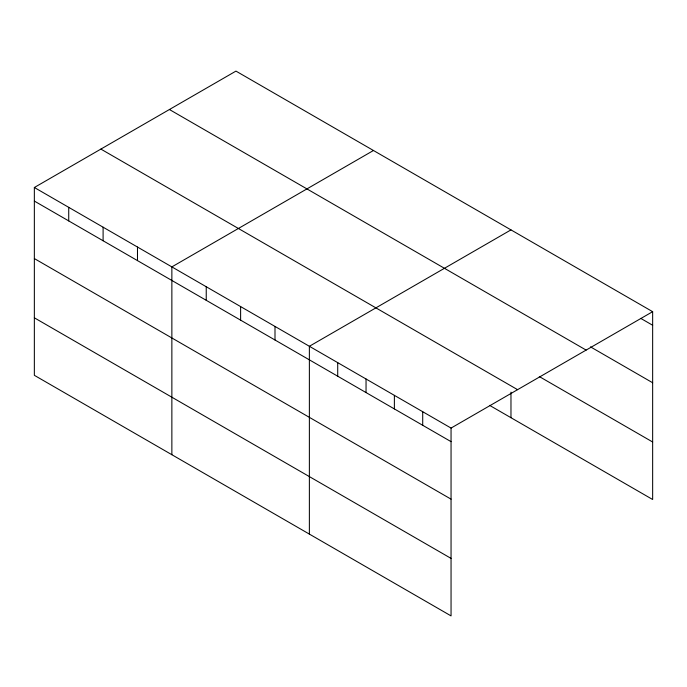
<?xml version="1.0" encoding="UTF-8"?>
<svg xmlns="http://www.w3.org/2000/svg" width="687" height="687" viewBox="0 0 687 687"><rect width="100%" height="100%" fill="white"/><g stroke="black" fill="none" stroke-linecap="round" stroke-linejoin="round"><path stroke-width="1.03" d="M451.05 499.148L451.05 428.078L34.35 187.499L34.35 375.317L451.05 615.896L451.05 499.148L34.35 258.57M34.35 187.499L235.95 71.105L652.65 311.683L652.65 499.501L489.599 405.364M373.462 150.496L171.862 266.891L171.862 454.708M510.973 229.887L309.373 346.282L309.373 534.1M451.05 428.078L652.65 311.683M640.765 318.39L652.65 325.252M590.494 346.866L652.65 382.753M169.423 109.516L586.123 350.095M539.304 376.562L652.65 441.999M100.877 149.088L517.577 389.666M34.35 201.068L451.05 441.647M34.35 317.815L451.05 558.394M510.973 392.148L510.973 417.705M422.711 411.719L422.711 425.287M394.381 395.36L394.381 408.928M366.042 379.001L366.042 392.569M337.712 362.642L337.712 376.21M274.998 326.428L274.998 339.996M240.613 306.582L240.613 320.151M206.237 286.737L206.237 300.305M137.486 247.037L137.486 260.605M103.102 227.191L103.102 240.759M68.726 207.345L68.726 220.913"/></g></svg>
